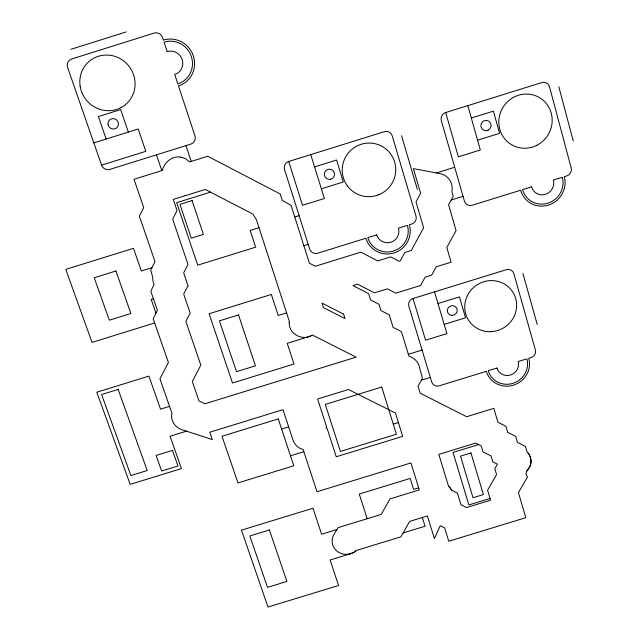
<?xml version="1.0" encoding="UTF-8"?>
<svg xmlns="http://www.w3.org/2000/svg" width="639" height="639" viewBox="0 0 639 639"><rect width="100%" height="100%" fill="white"/><g stroke="black" fill="none" stroke-linecap="round" stroke-linejoin="round"><path stroke-width="0.96" d="M530.913 462.436L530.833 463.115M530.961 461.757L530.969 461.078M530.705 463.786L530.562 464.457M530.37 465.12L530.154 465.775M529.899 466.414L529.627 467.045M529.308 467.668L528.964 468.275M528.581 468.858L528.189 469.433M527.75 469.984L527.295 470.528M526.808 471.039L526.304 471.526M355.955 550.85L355.412 551.289M354.845 551.689L354.262 552.072M311.68 335.387L311.241 335.635M353.655 552.431L353.04 552.759M310.378 336.05L309.923 336.258M352.401 553.054L351.754 553.326M309.012 336.585L287.246 343.335L293.988 364.022L232.484 383.009L209.105 313.741L271.343 294.451L278.197 315.506L286.599 312.902M351.091 553.558L330.115 559.996L338.55 585.508L267.997 607.05L241.47 530.154L313.006 508.229L321.601 534.236L336.929 529.539M71.025 49.267L126.107 31.95M93.829 142.88L138.208 128.99L145.788 151.339L101.569 165.158L67.598 67.359A6.781 6.502 50.5 0 1 71.624 59.02L154.159 33.076A6.765 6.542 58.7 0 1 162.538 37.533L163.384 40.097A24.154 23.459 57.4 0 1 193.361 55.96A24.154 23.459 57.4 0 1 178.481 85.898L194.983 135.955A6.558 6.422 46.5 0 1 190.885 144.079L109.836 169.399A6.59 6.366 39.8 0 1 101.569 165.158M288.716 161.483L384.287 131.682A6.462 6.382 -64.1 0 1 392.25 135.939L416.005 216.174A6.35 6.238 -38.6 0 1 411.732 224.033L409.319 224.784A22.78 22.429 -32.1 0 1 394.047 252.94A22.78 22.429 -32.1 0 1 365.851 238.267L317.623 253.236A6.318 6.238 -7.1 0 1 309.723 249.154L284.539 169.511A6.422 6.398 46.2 0 1 288.716 161.483L302.527 205.303L324.396 198.505L310.746 154.614M445.702 112.536L541.712 82.607A6.574 6.318 -60.8 0 1 549.548 86.92L571.194 168.009A6.446 6.182 -51 0 1 566.737 175.941L564.309 176.691A23.116 22.253 -49.5 0 1 548.382 205.111A23.116 22.253 -49.5 0 1 520.649 190.238L472.205 205.271A6.382 6.214 -46.2 0 1 464.425 201.141L441.333 120.643A6.51 6.358 -62 0 1 445.702 112.536L458.363 156.835L480.328 149.997L467.836 105.643M210.487 192.155L176.676 202.691L197.707 265.177L255.624 247.189L250.168 230.431L259.003 227.684M314.564 166.867L336.561 160.014L343.303 181.987L321.385 188.809M471.326 118.031L493.428 111.146L499.594 133.343L477.573 140.197M294.763 216.988L299.124 215.639M436.413 172.953L454.704 167.266M151.898 267.717L141.347 270.992L133.479 248.323L65.761 269.394L92.032 342.392L154.67 322.975M303.876 245.743L308.214 244.394M451.206 199.999L463.043 196.325M153.408 298.693L151.187 299.379L155.972 313.182M413.034 298.525L506.256 269.706A6.286 6.063 -37 0 1 513.892 273.724L535.41 350.028A6.19 5.911 -31 0 1 531.121 357.544L528.765 358.271A22.229 21.239 -28.6 0 1 513.421 385.173A22.229 21.239 -28.6 0 1 486.351 371.323L439.289 385.804A6.158 5.911 -21.5 0 1 431.7 381.954L408.824 306.193A6.246 6.07 -24.9 0 1 413.034 298.525L425.574 340.204L446.909 333.622L434.528 291.887M437.987 303.541L459.441 296.911L465.559 317.799L444.169 324.404M169.567 406.372L160.541 409.16L148.903 376.099L96.801 392.218L130.18 484.362L181.452 468.587L170.07 436.229L186.508 431.157M408.337 354.302L422.075 350.06M421.365 380.189L430.335 377.425M281.623 429.033L288.668 426.86M290.489 455.799L303.837 451.693M393.289 424.184L398.432 422.595M478.579 444.584L453.027 452.42L468.882 504.93L490.025 498.46M418.665 487.813L413.585 489.37L410.182 478.435L359.254 494.043L367.185 518.74M403.097 532.958L425.055 526.248L422.339 517.518M180.861 157.146C172.195 155.429 164.359 162.354 162.25 170.453L134.006 179.271L143.719 207.611L139.39 216.206L155.005 261.615L150.7 270.073L152.721 277.198A15.296 14.849 20.5 0 0 154.047 284.347L150.836 291.28L157.434 310.33L153.168 318.661L168.416 362.513L159.934 378.871L171.915 413.09C170.222 420.119 175.014 427.595 181.819 429.632L212.308 439.568L209.784 432.236L283.013 409.671L293.077 440.271C294.547 444.816 298.517 448.362 303.126 449.521L317.008 491.742L410.941 462.924L419.312 489.905L389.998 498.883L381.259 514.427L338.087 527.646L334.085 534.164A14.425 13.547 -8.9 0 0 335.02 549.181A14.425 13.547 -8.9 0 0 350.124 553.861L354.006 552.248L356.45 550.419L400.909 536.824L409.647 521.4L427.395 515.977L434.384 538.509L440.271 525.737L444.656 527.894L448.762 541.233L525.785 517.702L518.445 492.581L527.487 477.006C522.734 471.055 531.824 468.123 530.961 461.989C531.201 458.227 529.755 454.369 526.991 451.773L525.442 446.397L517.438 442.356L515.713 436.373L507.685 432.315L505.936 426.317L497.885 422.235L493.827 408.353L466.662 416.7L420.198 393.225L418.042 386.156L422.387 378.352L419.28 366.474C418.042 361.402 413.689 357.72 408.888 356.091L401.428 331.601L393.105 327.352L389.279 314.843L380.924 310.554L378.991 304.268L370.612 299.963L368.663 293.652L353.024 285.617L357.648 284.187L374.478 292.846L387.394 288.844L395.765 293.165L420.566 285.497L425.135 277.166L431.605 275.161L436.197 266.814L451.102 262.198L446.813 247.501L456.078 230.639L448.586 204.792L453.251 196.253L451.853 191.42A15.344 15.032 -47.5 0 0 440.103 173.648L413.377 168.616L420.638 193.305L416.005 201.852L423.657 227.764L411.244 250.536L404.751 252.549L400.182 260.952L399.151 261.271L390.733 256.894L377.745 260.92L360.835 252.149L315.354 266.255L309.412 263.196L291.104 205.446L282.246 200.287L280.249 194L207.731 156.251L189.735 161.875L185.23 158.552L180.869 157.146M451.613 490.177L457.42 493.052L460.983 504.786L466.558 507.542L490.544 500.209L487.581 490.241L496.559 474.633L494.818 468.722L497.43 464.178L492.789 461.853L491.032 455.911L482.996 451.877L481.231 445.918L475.608 443.091L438.825 454.369L448.426 485.896L451.549 490.049M449.273 486.726L449.736 487.222M527.662 452.46L528.102 452.971M450.152 487.757L450.559 488.3M528.509 453.514L528.892 454.065M450.91 488.867L451.262 489.45M529.244 454.641L529.563 455.232M529.851 455.839L530.114 456.462M530.33 457.093L530.53 457.74M106.154 139.022L98.398 116.554L120.675 109.573L128.343 132.073M156.475 154.83L161.795 170.597M185.965 145.612L191.205 161.411M401.564 135.732L417.379 189.448M522.926 273.476L537.247 324.564M558.829 86.72L573.239 141.011M530.682 458.395L530.809 459.058M530.897 459.729L530.961 460.399M289.195 322.583C288.524 334.061 303.134 341.561 312.343 335.004L356.123 357.137L204.903 403.8L198.985 400.893L192.291 381.467L200.83 365.141L185.861 321.377L190.166 313.07L183.689 294.052L187.554 286.544L188.209 286.272L183.665 272.885L188.002 264.45L172.674 219.137L177.035 210.558L173.281 199.432L184.655 195.885L184.927 195.318L185.51 195.622L205.271 189.456L252.876 214.049L256.439 219.752L289.283 321.193L289.195 322.583M326.529 426.66L326.01 427.962L327.128 428.513L336.258 456.757L402.698 436.349L395.477 413.074L348.463 389.502L317.591 399.016L326.529 426.66M192.107 200.566L179.926 204.36L191.285 238.155L203.402 234.385L192.107 200.566M115.939 270.984L94.229 277.733L109.317 320.187L130.867 313.501L115.939 270.984M376.714 234.896L367.784 237.668A20.752 20.432 -32.1 0 0 393.472 251.047A20.752 20.432 -32.1 0 0 407.386 225.383L398.448 228.155A11.39 11.214 -32.1 0 1 390.82 242.253A11.39 11.214 -32.1 0 1 376.714 234.896M531.56 186.86L522.59 189.639A21.055 20.272 -49.5 0 0 547.855 203.194A21.055 20.272 -49.5 0 0 562.368 177.299L553.39 180.086A11.558 11.127 -49.5 0 1 545.434 194.312A11.558 11.127 -49.5 0 1 531.56 186.86M238.531 314.931L219.417 320.858L236.502 371.682L255.448 365.827L238.531 314.931M118.151 389.423L101.593 394.543L130.875 475.536L147.202 470.512L118.151 389.423M172.458 450.383L156.084 455.423L161.619 470.999L177.954 465.975L172.458 450.383M278.277 418.928L221.997 436.261L237.98 482.916L293.796 465.767L278.277 418.928M381.731 387.05L325.283 404.431L340.427 451.422L396.412 434.224L381.731 387.05M496.95 368.064L488.236 370.74A20.256 19.346 -28.6 0 0 512.893 383.368A20.256 19.346 -28.6 0 0 526.879 358.846L518.157 361.53A11.111 10.615 -28.6 0 1 510.489 375.005A11.111 10.615 -28.6 0 1 496.95 368.064M470.951 452.947L460.503 456.158L473.012 497.741L483.388 494.562L470.951 452.947M269.41 529.971L249.841 535.969L267.501 587.345L286.895 581.418L269.41 529.971M343.614 314.116L322.072 303.126L323.502 307.631L345.02 318.597L343.614 314.116M167.178 51.615L164.063 42.15A22.006 21.375 57.4 0 1 191.373 56.599A22.006 21.375 57.4 0 1 177.818 83.877L174.727 74.507A12.077 11.726 57.4 0 0 182.171 59.547A12.077 11.726 57.4 0 0 167.178 51.615M488.124 130.164A5.2 5.048 -58.6 0 0 488.891 121.234A5.2 5.048 -58.6 0 0 480.895 125.236A5.2 5.048 -58.6 0 0 488.124 130.164M536.84 145.293A27.373 26.407 -57.6 0 0 540.746 98.422A27.373 26.407 -57.6 0 0 498.907 119.741A27.373 26.407 -57.6 0 0 536.84 145.293M452.029 315.394A4.992 4.832 -28.6 0 0 456.669 308.19A4.992 4.832 -28.6 0 0 448.107 308.006A4.992 4.832 -28.6 0 0 452.029 315.394M490.888 331.673A26.223 25.272 -32.5 0 0 513.069 292.47A26.223 25.272 -32.5 0 0 468.115 294.283A26.223 25.272 -32.5 0 0 490.888 331.673M330.786 179.208A5.112 5.104 -50.1 0 0 333.039 170.645A5.112 5.104 -50.1 0 0 324.5 172.993A5.112 5.104 -50.1 0 0 330.786 179.208M378.831 194.719A26.918 26.67 -53 0 0 385.605 148.703A26.918 26.67 -53 0 0 342.512 166.18A26.918 26.67 -53 0 0 378.831 194.719M108.103 124.701A5.32 5.144 45.4 0 0 116.697 127.848A5.32 5.144 45.4 0 0 114.876 118.918A5.32 5.144 45.4 0 0 108.103 124.701M80.155 86.273A28.244 27.229 50.3 0 0 124.885 105.1A28.244 27.229 50.3 0 0 117.328 57.254A28.244 27.229 50.3 0 0 80.155 86.273"/></g></svg>
